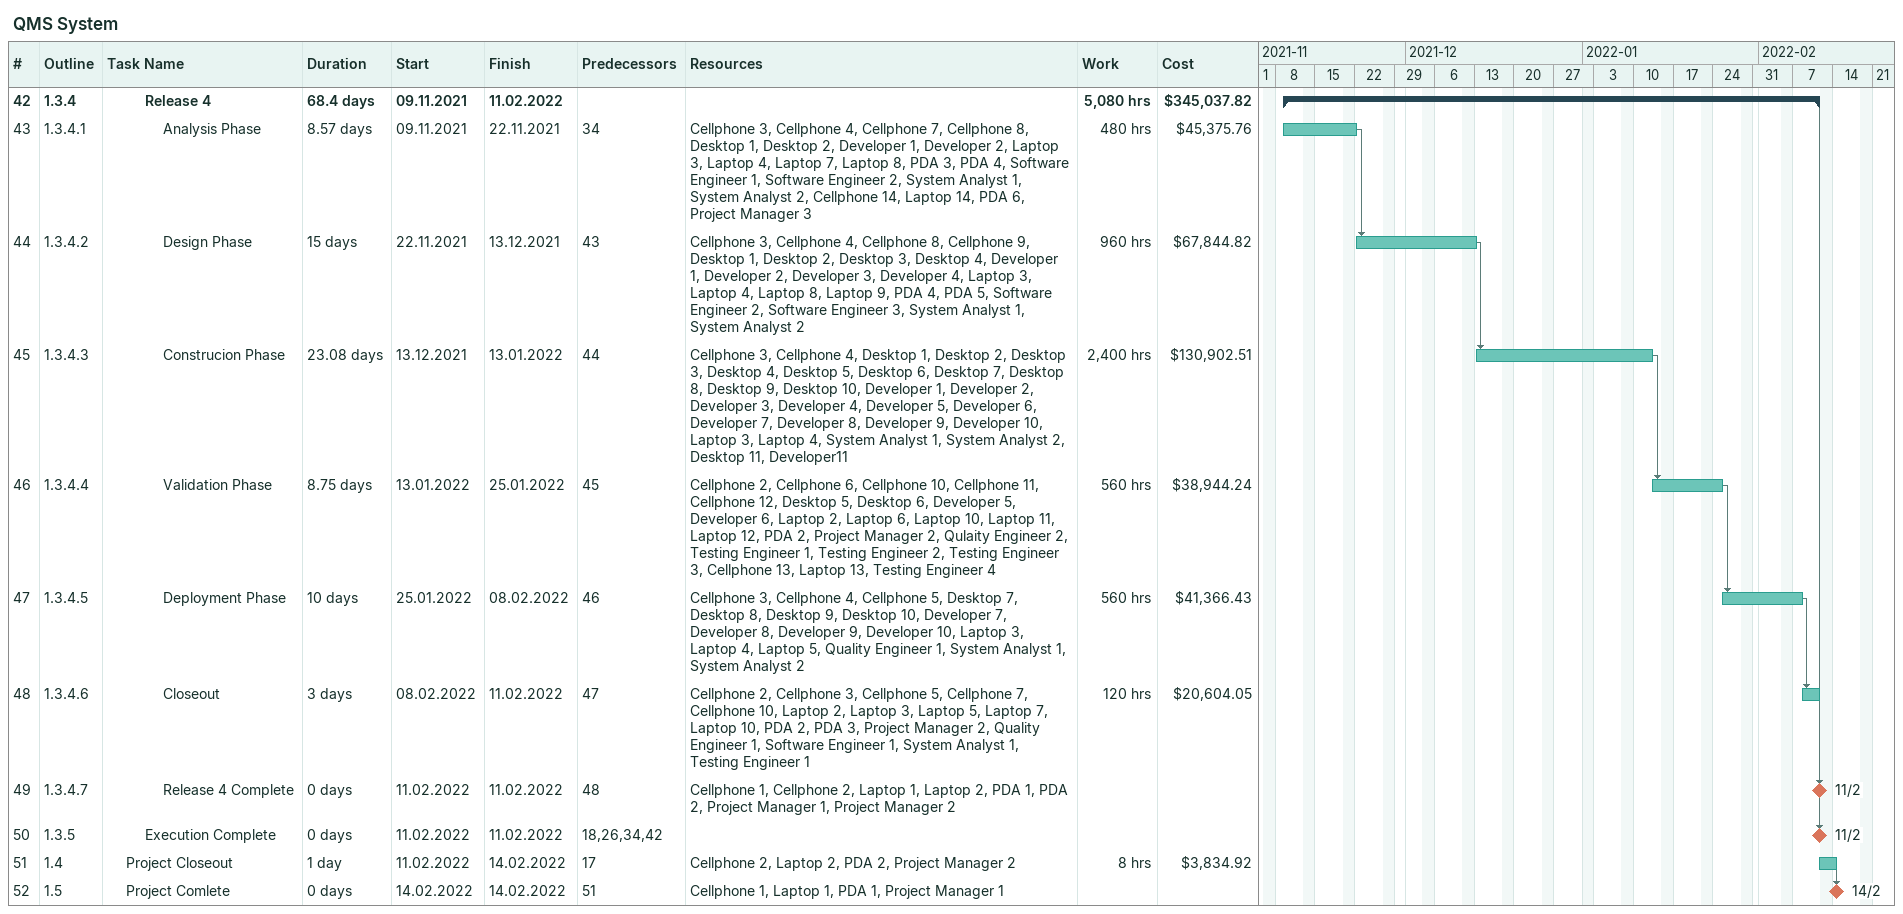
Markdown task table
QMS System

| ID | WBS | Task | Duration | Start | Finish | Predecessors | Resources | Work (h) | Cost ($) |
|---|---|---|---|---|---|---|---|---|---|
| 42 | 1.3.4 | **Release 4** | 68.4d | 2021-11-09 | 2022-02-11 |  |  | 5080 | 345037.82 |
| 43 | 1.3.4.1 | Analysis Phase | 8.57d | 2021-11-09 | 2021-11-22 | 34 | Cellphone 3, Cellphone 4, Cellphone 7, Cellphone 8, Desktop 1, Desktop 2, Developer 1, Developer 2, Laptop 3, Laptop 4, Laptop 7, Laptop 8, PDA 3, PDA 4, Software Engineer 1, Software Engineer 2, System Analyst 1, System Analyst 2, Cellphone 14, Laptop 14, PDA 6, Project Manager 3 | 480 | 45375.76 |
| 44 | 1.3.4.2 | Design Phase | 15d | 2021-11-22 | 2021-12-13 | 43 | Cellphone 3, Cellphone 4, Cellphone 8, Cellphone 9, Desktop 1, Desktop 2, Desktop 3, Desktop 4, Developer 1, Developer 2, Developer 3, Developer 4, Laptop 3, Laptop 4, Laptop 8, Laptop 9, PDA 4, PDA 5, Software Engineer 2, Software Engineer 3, System Analyst 1, System Analyst 2 | 960 | 67844.82 |
| 45 | 1.3.4.3 | Construcion Phase | 23.08d | 2021-12-13 | 2022-01-13 | 44 | Cellphone 3, Cellphone 4, Desktop 1, Desktop 2, Desktop 3, Desktop 4, Desktop 5, Desktop 6, Desktop 7, Desktop 8, Desktop 9, Desktop 10, Developer 1, Developer 2, Developer 3, Developer 4, Developer 5, Developer 6, Developer 7, Developer 8, Developer 9, Developer 10, Laptop 3, Laptop 4, System Analyst 1, System Analyst 2, Desktop 11, Developer11 | 2400 | 130902.51 |
| 46 | 1.3.4.4 | Validation Phase | 8.75d | 2022-01-13 | 2022-01-25 | 45 | Cellphone 2, Cellphone 6, Cellphone 10, Cellphone 11, Cellphone 12, Desktop 5, Desktop 6, Developer 5, Developer 6, Laptop 2, Laptop 6, Laptop 10, Laptop 11, Laptop 12, PDA 2, Project Manager 2, Qulaity Engineer 2, Testing Engineer 1, Testing Engineer 2, Testing Engineer 3, Cellphone 13, Laptop 13, Testing Engineer 4 | 560 | 38944.24 |
| 47 | 1.3.4.5 | Deployment Phase | 10d | 2022-01-25 | 2022-02-08 | 46 | Cellphone 3, Cellphone 4, Cellphone 5, Desktop 7, Desktop 8, Desktop 9, Desktop 10, Developer 7, Developer 8, Developer 9, Developer 10, Laptop 3, Laptop 4, Laptop 5, Quality Engineer 1, System Analyst 1, System Analyst 2 | 560 | 41366.43 |
| 48 | 1.3.4.6 | Closeout | 3d | 2022-02-08 | 2022-02-11 | 47 | Cellphone 2, Cellphone 3, Cellphone 5, Cellphone 7, Cellphone 10, Laptop 2, Laptop 3, Laptop 5, Laptop 7, Laptop 10, PDA 2, PDA 3, Project Manager 2, Quality Engineer 1, Software Engineer 1, System Analyst 1, Testing Engineer 1 | 120 | 20604.05 |
| 49 | 1.3.4.7 | Release 4 Complete | 0d | 2022-02-11 | 2022-02-11 | 48 | Cellphone 1, Cellphone 2, Laptop 1, Laptop 2, PDA 1, PDA 2, Project Manager 1, Project Manager 2 |  |  |
| 50 | 1.3.5 | Execution Complete | 0d | 2022-02-11 | 2022-02-11 | 18, 26, 34, 42 |  |  |  |
| 51 | 1.4 | Project Closeout | 1d | 2022-02-11 | 2022-02-14 | 17 | Cellphone 2, Laptop 2, PDA 2, Project Manager 2 | 8 | 3834.92 |
| 52 | 1.5 | Project Comlete | 0d | 2022-02-14 | 2022-02-14 | 51 | Cellphone 1, Laptop 1, PDA 1, Project Manager 1 |  |  |
